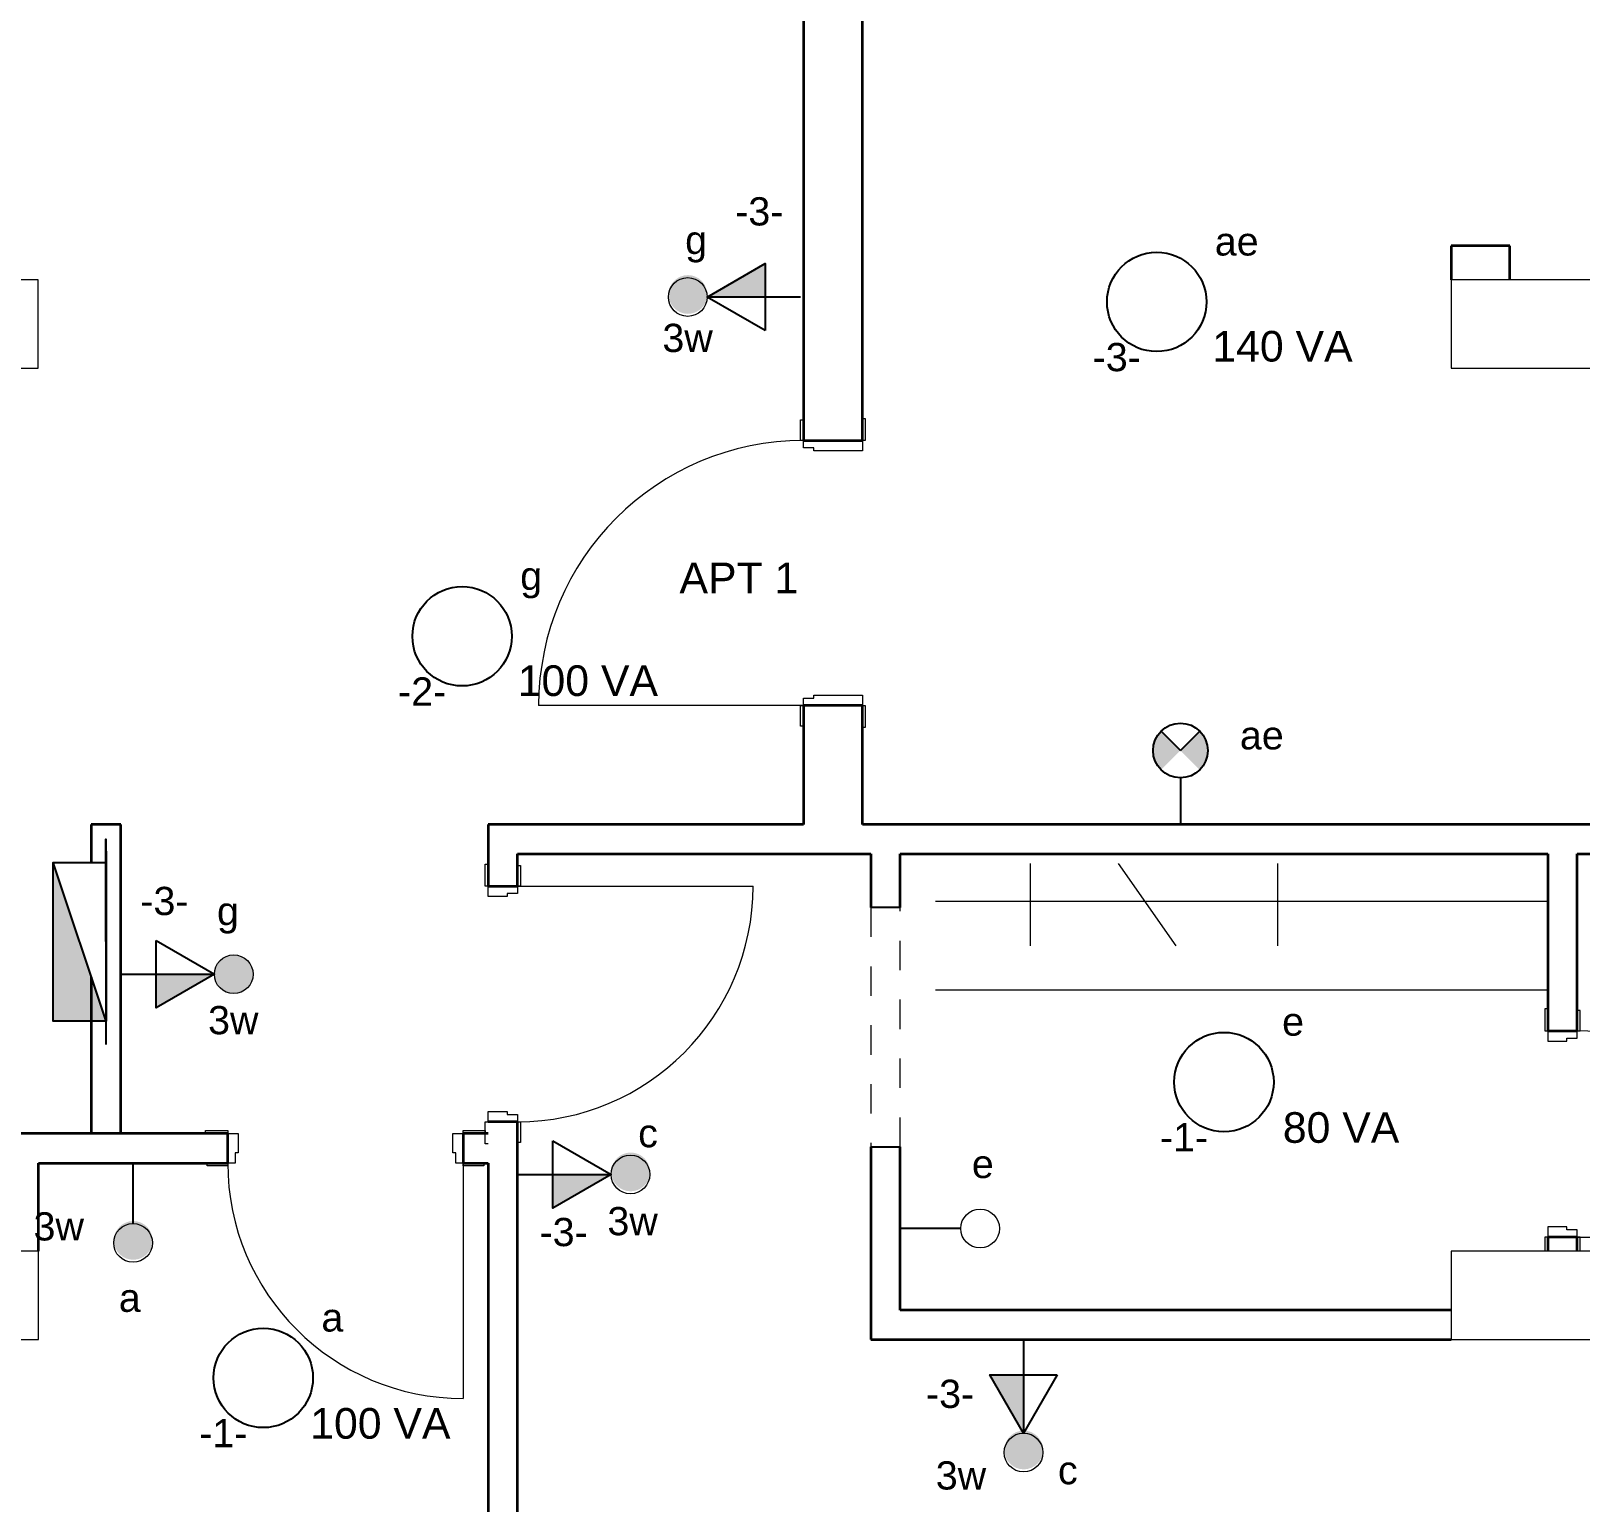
# Model space of a CAD drawing. Header units: metres. Extents: x -182 to 99, y 70 to 113.
# Drawn here: x -1.7 to 3.57, y 85.08 to 90.08 of the extents above; entities that cross this region are included whole.
import ezdxf

# ---------------------------------------------------------------- set-up
doc = ezdxf.new("R2010")
doc.units = ezdxf.units.M
doc.header["$LTSCALE"] = 0.01
doc.linetypes.add('Basculante', pattern=[0.003969, 0.002381, -0.001587])
for name, color, linetype, lineweight in [('A-DETL', 5, 'Continuous', 9), ('A-DETL-GENF', 3, 'Basculante', 9), ('A-DOOR', 1, 'Continuous', 9), ('A-DOOR-FRAM', 1, 'Continuous', 13), ('A-WALL', 2, 'Continuous', 9), ('S-COLS', 6, 'Continuous', 9)]:
    doc.layers.add(name, color=color, linetype=linetype, lineweight=lineweight)
doc.layers.add('Elétrica', color=7, linetype='Continuous')
doc.layers.add('LEGENDA', color=7, linetype='Continuous')
doc.styles.add('Arial', font='arial.ttf', dxfattribs={"height": 0.29506})
pattern_1 = [(0, (0, 0), (0, 6.985), [5.08, -1.905]), (90, (0, 0), (-6.985, 4e-16), [5.08, -1.905])]

# ---------------------------------------------------------------- blocks, each defined once
blk = doc.blocks.new('Pilar rectangular hormigón - 300 x 700 mm-506285-Nivel 4')
at = {"layer": 'S-COLS'}
for p, q in [((0.15, 0.35), (-0.15, 0.35)), ((-0.15, 0.35), (-0.15, -0.35)), ((0.15, -0.35), (0.15, 0.35)), ((-0.15, -0.35), (0.15, -0.35))]:
    blk.add_line(p, q, dxfattribs=at)
blk = doc.blocks.new('M_Puerta-Hueco - 0813 x 2134mm-226122-Nivel 4')
at = {"layer": 'A-DETL-GENF'}
for p, q in [((0.3983, 0.05), (-0.4147, 0.05)), ((-0.4147, -0.05), (0.3983, -0.05))]:
    blk.add_line(p, q, dxfattribs=at)
at = {"layer": 'A-DETL-GENF', "linetype": 'Continuous', "lineweight": 25}
for p, q in [((-0.4147, 0.05), (-0.4147, -0.05)), ((0.3983, -0.05), (0.3983, 0.05))]:
    blk.add_line(p, q, dxfattribs=at)
blk = doc.blocks.new('Puerta de 1 hoja - 70 x 210 cm-216926-Nivel 4')
at = {"layer": 'A-DOOR', "lineweight": 13}
blk.add_line((0.6169, 0.05), (0.6169, 0.75), dxfattribs=at)
blk.add_arc((0.6169, 0.05), 0.7, 90, 180, dxfattribs=at)
at = {"layer": 'A-DOOR-FRAM'}
for p, q in [((-0.0831, 0.06), (-0.1531, 0.06)), ((-0.1531, 0.06), (-0.1531, 0.05)), ((-0.0831, 0.05), (-0.0831, 0.06)), ((0.6654, 0.06), (0.6169, 0.06)), ((0.6169, 0.06), (0.6169, 0.05)), ((-0.0581, 0.05), (-0.0831, 0.05)), ((-0.0581, 0.015), (-0.0581, 0.05)), ((-0.0481, 0.015), (-0.0581, 0.015)), ((-0.0481, -0.05), (-0.0481, 0.015)), ((0.5919, 0.015), (0.5819, 0.015)), ((0.5819, 0.015), (0.5819, -0.05)), ((0.6169, 0.05), (0.5919, 0.05)), ((0.5919, 0.05), (0.5919, 0.015)), ((-0.1581, -0.05), (-0.1581, -0.06)), ((-0.0831, -0.06), (-0.0831, -0.05)), ((-0.0831, -0.05), (-0.0481, -0.05)), ((0.5819, -0.05), (0.6169, -0.05)), ((0.6169, -0.05), (0.6169, -0.06)), ((-0.1581, -0.06), (-0.0831, -0.06)), ((0.6169, -0.06), (0.6654, -0.06))]:
    blk.add_line(p, q, dxfattribs=at)
blk = doc.blocks.new('Puerta de 1 hoja - 80 x 210 cm-196792-Nivel 4')
at = {"layer": 'A-DOOR', "lineweight": 13}
blk.add_line((0.6669, -0.05), (0.6669, -0.85), dxfattribs=at)
blk.add_arc((0.6669, -0.05), 0.8, 180, 270, dxfattribs=at)
at = {"layer": 'A-DOOR-FRAM'}
for p, q in [((-0.2081, 0.06), (-0.1331, 0.06)), ((-0.2081, 0.05), (-0.2081, 0.06)), ((-0.1331, 0.06), (-0.1331, 0.05)), ((0.6669, 0.05), (0.6669, 0.06)), ((0.6669, 0.06), (0.7419, 0.06)), ((0.7419, 0.06), (0.7419, 0.05)), ((-0.1331, 0.05), (-0.0981, 0.05)), ((-0.0981, 0.05), (-0.0981, -0.015)), ((0.6319, -0.015), (0.6319, 0.05)), ((0.6319, 0.05), (0.6669, 0.05)), ((-0.2031, -0.06), (-0.2031, -0.05)), ((-0.1331, -0.05), (-0.1331, -0.06)), ((-0.1081, -0.05), (-0.1331, -0.05)), ((-0.1081, -0.015), (-0.1081, -0.05)), ((-0.0981, -0.015), (-0.1081, -0.015)), ((0.6419, -0.015), (0.6319, -0.015)), ((0.6419, -0.05), (0.6419, -0.015)), ((0.6669, -0.05), (0.6419, -0.05)), ((0.6669, -0.06), (0.6669, -0.05)), ((0.7369, -0.05), (0.7369, -0.06)), ((-0.1331, -0.06), (-0.2031, -0.06)), ((0.7369, -0.06), (0.6669, -0.06))]:
    blk.add_line(p, q, dxfattribs=at)
blk = doc.blocks.new('Puerta de 1 hoja - 90 x 210 cm-249323-Nivel 4')
at = {"layer": 'A-DOOR', "lineweight": 13}
blk.add_line((0.7169, -0.1), (0.7169, -1), dxfattribs=at)
blk.add_arc((0.7169, -0.1), 0.9, 180, 270, dxfattribs=at)
at = {"layer": 'A-DOOR-FRAM'}
for p, q in [((-0.2581, 0.11), (-0.1831, 0.11)), ((-0.2581, 0.1), (-0.2581, 0.11)), ((-0.1831, 0.11), (-0.1831, 0.1)), ((0.7169, 0.1), (0.7169, 0.11)), ((0.7169, 0.11), (0.7919, 0.11)), ((0.7919, 0.11), (0.7919, 0.1)), ((-0.1831, 0.1), (-0.1481, 0.1)), ((-0.1481, 0.1), (-0.1481, -0.065)), ((0.6819, -0.065), (0.6819, 0.1)), ((0.6819, 0.1), (0.7169, 0.1)), ((-0.2531, -0.11), (-0.2531, -0.1)), ((-0.1831, -0.1), (-0.1831, -0.11)), ((-0.1581, -0.1), (-0.1831, -0.1)), ((-0.1581, -0.065), (-0.1581, -0.1)), ((-0.1481, -0.065), (-0.1581, -0.065)), ((0.6919, -0.065), (0.6819, -0.065)), ((0.6919, -0.1), (0.6919, -0.065)), ((0.7169, -0.1), (0.6919, -0.1)), ((0.7169, -0.11), (0.7169, -0.1)), ((0.7869, -0.1), (0.7869, -0.11)), ((-0.1831, -0.11), (-0.2531, -0.11)), ((0.7869, -0.11), (0.7169, -0.11))]:
    blk.add_line(p, q, dxfattribs=at)
blk = doc.blocks.new('Pilar rectangular hormigón - 300 x 700 mm-506285-Planta Baja')
at = {"layer": 'S-COLS'}
for p, q in [((0.15, 0.35), (-0.15, 0.35)), ((-0.15, 0.35), (-0.15, -0.35)), ((0.15, -0.35), (0.15, 0.35)), ((-0.15, -0.35), (0.15, -0.35))]:
    blk.add_line(p, q, dxfattribs=at)

msp = doc.modelspace()

# ---------------------------------------------------------------- hatches: boundary and pattern name
at = {"layer": 'Elétrica'}
for points in [[(0.5995, 89.1775), (0.7973, 89.1775), (0.7973, 89.2917)], [(-1.0747, 86.8774), (-1.2725, 86.8774), (-1.2725, 86.7632)], [(0.2733, 86.197), (0.0756, 86.197), (0.0756, 86.0828)], [(1.6746, 85.3183), (1.6746, 85.5161), (1.5604, 85.5161)]]:
    msp.add_hatch(color=256, dxfattribs=at).paths.add_polyline_path(points)
at = {"layer": 'Elétrica', "ltscale": 0.5}
h = msp.add_hatch(color=0, dxfattribs=at)
h.set_gradient(color1=(255, 255, 255), tint=1)
h.paths.add_polyline_path([(1.741, 85.2611, 1), (1.6094, 85.2611, 1)])
h.paths.add_polyline_path([(0.2739, 86.2056, 1), (0.4056, 86.2056, 1)])
h.paths.add_polyline_path([(-1.4161, 85.973, 1), (-1.2845, 85.973, 1)])
h.paths.add_polyline_path([(-5.6046, 85.2652, 1), (-5.473, 85.2652, 1)])
h.paths.add_polyline_path([(-0.9431, 86.8771, 1), (-1.0747, 86.8771, 1)])
h.paths.add_polyline_path([(0.6001, 89.1861, 1), (0.4685, 89.1861, 1)])
h = msp.add_hatch(dxfattribs=at)
h.set_pattern_fill('ANGLE', color=256)
h.set_pattern_definition(pattern_1)
h.paths.add_polyline_path([(0.5995, 89.1775, 1), (0.4679, 89.1775, 1)])
h.paths.add_polyline_path([(-0.9437, 86.8685, 1), (-1.0753, 86.8685, 1)])
h.paths.add_polyline_path([(0.405, 86.197, 1), (0.2733, 86.197, 1)])
at = {"layer": 'Elétrica', "ltscale": 0.5, "true_color": 0xffffff}
h = msp.add_hatch(color=7, dxfattribs=at)
edge = h.paths.add_edge_path()
edge.add_arc((2.2075, 87.637), 0.0929, 135.0002, 225)
edge.add_line((2.1419, 87.5713), (2.2075, 87.637))
edge.add_line((2.2075, 87.637), (2.1419, 87.7027))
edge = h.paths.add_edge_path()
edge.add_arc((2.2075, 87.637), 0.0929, 315.0002, 405)
edge.add_line((2.2732, 87.7027), (2.2075, 87.637))
edge.add_line((2.2075, 87.637), (2.2732, 87.5713))
at = {"layer": 'Elétrica', "ltscale": 0.5}
h = msp.add_hatch(dxfattribs=at)
h.set_pattern_fill('ANGLE', color=256)
h.set_pattern_definition(pattern_1)
h.paths.add_polyline_path([(-1.2851, 85.9645, 1), (-1.4167, 85.9645, 1)])
h = msp.add_hatch(dxfattribs=at)
h.set_pattern_fill('ANGLE', color=256)
h.set_pattern_definition(pattern_1)
h.paths.add_polyline_path([(1.7404, 85.2525, 1), (1.6088, 85.2525, 1)])
at = {"layer": 'LEGENDA'}
msp.add_hatch(color=256, dxfattribs=at).paths.add_polyline_path([(-1.4428, 86.7174), (-1.6226, 87.2568), (-1.6226, 86.7174)])

# ---------------------------------------------------------------- linework, layer by layer
at = {"layer": 'A-DETL'}
for p, q in [((1.6966, 87.2532), (1.6966, 86.9732)), ((1.9966, 87.2532), (2.1926, 86.9732)), ((2.5371, 87.2532), (2.5371, 86.9732)), ((3.4557, 87.1239), (1.3757, 87.1239)), ((1.3757, 86.8239), (3.4557, 86.8239))]:
    msp.add_line(p, q, dxfattribs=at)
at = {"layer": 'A-WALL', "color": 7, "lineweight": 35}
for p, q in [((1.1271, 88.6903), (1.1271, 94.0103)), ((0.9271, 93.7903), (0.9271, 88.6903)), ((3.3271, 89.3509), (3.1271, 89.3509)), ((3.1271, 89.3509), (3.1271, 89.2359)), ((3.3271, 89.2359), (3.3271, 89.3509)), ((0.9271, 88.6903), (1.1271, 88.6903)), ((1.1271, 87.7903), (0.9271, 87.7903)), ((0.9271, 87.7903), (0.9271, 87.3859)), ((1.1271, 87.3859), (1.1271, 87.7903)), ((-1.3929, 87.3859), (-1.4929, 87.3859)), ((-1.4929, 87.3859), (-1.4929, 87.2568)), ((-1.3929, 86.3359), (-1.3929, 87.3859)), ((0.9271, 87.3859), (-0.1443, 87.3859)), ((-0.1443, 87.3859), (-0.1443, 87.1759)), ((5.222, 87.3859), (1.1271, 87.3859)), ((-0.0443, 87.2859), (1.1557, 87.2859)), ((-0.0443, 87.1759), (-0.0443, 87.2859)), ((1.1557, 87.2859), (1.1557, 87.1039)), ((1.2557, 87.2859), (3.4557, 87.2859)), ((1.2557, 87.1039), (1.2557, 87.2859)), ((3.4557, 87.2859), (3.4557, 86.6845)), ((3.5557, 87.2859), (6.4704, 87.2859)), ((3.5557, 86.6845), (3.5557, 87.2859)), ((-0.1443, 87.1759), (-0.0443, 87.1759)), ((-1.4929, 86.8676), (-1.4929, 86.3359)), ((3.4557, 86.6845), (3.5557, 86.6845)), ((-0.0443, 86.3759), (-0.1443, 86.3759)), ((-0.0443, 82.3358), (-0.0443, 86.3759)), ((-1.4929, 86.3359), (-5.3579, 86.3359)), ((-1.0293, 86.3359), (-1.6725, 86.3359)), ((-1.0293, 86.2359), (-1.0293, 86.3359)), ((-0.1443, 86.3359), (-0.2293, 86.3359)), ((-0.2293, 86.3359), (-0.2293, 86.2359)), ((1.1557, 86.2909), (1.1557, 85.6359)), ((1.2557, 85.7359), (1.2557, 86.2909)), ((-1.6725, 86.2359), (-1.0293, 86.2359)), ((-1.6725, 85.9359), (-1.6725, 86.2359)), ((-0.2293, 86.2359), (-0.1443, 86.2359)), ((-0.1443, 86.2359), (-0.1443, 85.7359)), ((3.4557, 85.9845), (3.4557, 85.9359)), ((3.5557, 85.9845), (3.4557, 85.9845)), ((3.5557, 85.9359), (3.5557, 85.9845)), ((-0.1443, 85.7359), (-0.1443, 84.7759)), ((3.1271, 85.7359), (1.2557, 85.7359)), ((1.1557, 85.6359), (3.1271, 85.6359))]:
    msp.add_line(p, q, dxfattribs=at)
at = {"layer": 'Elétrica'}
for p, q in [((0.9171, 89.1775), (0.5995, 89.1775)), ((-1.3923, 86.8774), (-1.0747, 86.8774)), ((-1.3509, 86.0303), (-1.3509, 86.2359)), ((-0.0443, 86.197), (0.2733, 86.197)), ((1.4614, 86.0134), (1.2557, 86.0134)), ((1.6746, 85.6359), (1.6746, 85.3183))]:
    msp.add_line(p, q, dxfattribs=at)
at = {"layer": 'Elétrica', "color": 7, "ltscale": 0.5, "true_color": 0xffffff}
for p, q in [((2.2075, 87.637), (2.1419, 87.7027)), ((2.2075, 87.637), (2.2732, 87.7027)), ((2.2075, 87.5441), (2.2075, 87.3859))]:
    msp.add_line(p, q, dxfattribs=at)
at = {"layer": 'Elétrica'}
for points in [[(0.7973, 89.0633), (0.5995, 89.1775), (0.7973, 89.2917)], [(-1.2725, 86.9916), (-1.0747, 86.8774), (-1.2725, 86.7632)], [(0.0756, 86.3112), (0.2733, 86.197), (0.0756, 86.0828)], [(1.7888, 85.5161), (1.6746, 85.3183), (1.5604, 85.5161)]]:
    msp.add_lwpolyline(points, close=True, dxfattribs=at)
for centre in [(2.1271, 89.1609), (-0.2329, 88.025), (2.3557, 86.5109), (-0.9084, 85.5059)]:
    msp.add_circle(centre, 0.1688, dxfattribs=at)
at = {"layer": 'Elétrica', "lineweight": 20}
for centre in [(0.5337, 89.1775), (-1.0089, 86.8771), (0.3392, 86.197), (1.5272, 86.0134), (-1.3509, 85.9645), (1.6746, 85.2525)]:
    msp.add_circle(centre, 0.0658, dxfattribs=at)
at = {"layer": 'Elétrica', "color": 7, "ltscale": 0.5, "true_color": 0xffffff}
msp.add_circle((2.2075, 87.637), 0.0929, dxfattribs=at)
at = {"layer": 'LEGENDA'}
msp.add_line((-1.4428, 86.7174), (-1.6226, 87.2568), dxfattribs=at)
at = {"layer": 'LEGENDA', "color": 0, "ltscale": 0.5}
msp.add_line((-1.4429, 87.0422), (-1.4428, 87.0422), dxfattribs=at)
at = {"layer": 'LEGENDA'}
msp.add_lwpolyline([(-1.4428, 86.6386), (-1.4429, 87.336), (-1.4428, 87.2568), (-1.4428, 86.7174), (-1.6226, 86.7174), (-1.6226, 87.2568), (-1.4428, 87.2568)], dxfattribs=at)

# ---------------------------------------------------------------- block references
at = {"layer": 'A-DOOR'}
for name, p, rotation in [('Puerta de 1 hoja - 90 x 210 cm-249323-Nivel 4', (1.0271, 88.5072), 269.9999999999999), ('Puerta de 1 hoja - 80 x 210 cm-196792-Nivel 4', (-0.0943, 86.5091), 89.99999999999999), ('M_Puerta-Hueco - 0813 x 2134mm-226122-Nivel 4', (1.2057, 86.6892), 269.9999999999999), ('Puerta de 1 hoja - 70 x 210 cm-216926-Nivel 4', (3.5057, 86.6013), 269.9999999999999)]:
    msp.add_blockref(name, p, dxfattribs=dict(at, rotation=rotation))
msp.add_blockref('Puerta de 1 hoja - 80 x 210 cm-196792-Nivel 4', (-0.8962, 86.2859), dxfattribs=at)
at = {"layer": 'S-COLS'}
for name, p, rotation in [('Pilar rectangular hormigón - 300 x 700 mm-506285-Nivel 4', (-2.0229, 89.0859), 269.9999999999996), ('Pilar rectangular hormigón - 300 x 700 mm-506285-Nivel 4', (3.4771, 89.0859), 89.99999999999945), ('Pilar rectangular hormigón - 300 x 700 mm-506285-Planta Baja', (-2.0225, 85.7859), 269.9999999999996), ('Pilar rectangular hormigón - 300 x 700 mm-506285-Nivel 4', (3.4771, 85.7859), 89.99999999999945)]:
    msp.add_blockref(name, p, dxfattribs=dict(at, rotation=rotation))

# ---------------------------------------------------------------- texts
at = {"layer": 'Elétrica', "lineweight": 20, "style": 'Arial'}
for s, height, p in [('-3-', 0.09589, (0.695, 89.4205)), ('g', 0.0959, (0.5249, 89.3232)), ('ae', 0.09589, (2.3245, 89.3184)), ('3w', 0.09589, (0.4476, 88.9906)), ('-3-', 0.09589, (1.9095, 88.9255)), ('g', 0.0959, (-0.0355, 88.1824)), ('-2-', 0.09589, (-0.4505, 87.7896)), ('ae', 0.09589, (2.4097, 87.6408)), ('-3-', 0.09589, (-1.3262, 87.078)), ('3w', 0.09589, (-1.096, 86.6733)), ('e', 0.0959, (2.5531, 86.6684)), ('-1-', 0.09589, (2.1381, 86.2755)), ('3w', 0.09589, (-1.689, 85.9727)), ('-3-', 0.09589, (0.0302, 85.9535)), ('3w', 0.09589, (0.2608, 85.9906)), ('a', 0.0959, (-1.3993, 85.7303)), ('a', 0.0959, (-0.711, 85.6634)), ('-3-', 0.09589, (1.3432, 85.4039)), ('-1-', 0.09589, (-1.126, 85.2705)), ('3w', 0.09589, (1.3765, 85.1268)), ('c', 0.0959, (1.7916, 85.1446))]:
    msp.add_text(s, height=height, dxfattribs=at).set_placement(p)
at = {"layer": 'Elétrica', "lineweight": 20, "width": 0.595396, "attachment_point": 8, "style": 'Arial'}
for s, insert, char_height in [('{\\H0.0275x;\\P\\P}140 VA', (2.5544, 88.9567), 0.104025), ('{\\H0.0275x;\\P\\P}APT 1', (0.7076, 88.1715), 0.104025), ('{\\H0.0275x;\\P\\P}100 VA', (0.1944, 87.8208), 0.104025), ('{\\H0.0275x;\\P}g', (-1.0284, 87.0148), 0.095887), ('{\\H0.0275x;\\P\\P}80 VA', (2.7535, 86.303), 0.104025), ('{\\H0.0275x;\\P}c', (0.3987, 86.288), 0.095887), ('{\\H0.0275x;\\P}e', (1.5363, 86.1834), 0.095887), ('{\\H0.0275x;\\P\\P}100 VA', (-0.5106, 85.298), 0.104025)]:
    msp.add_mtext(s, dxfattribs=dict(at, insert=insert, char_height=char_height))

doc.saveas('drawing.dxf')
